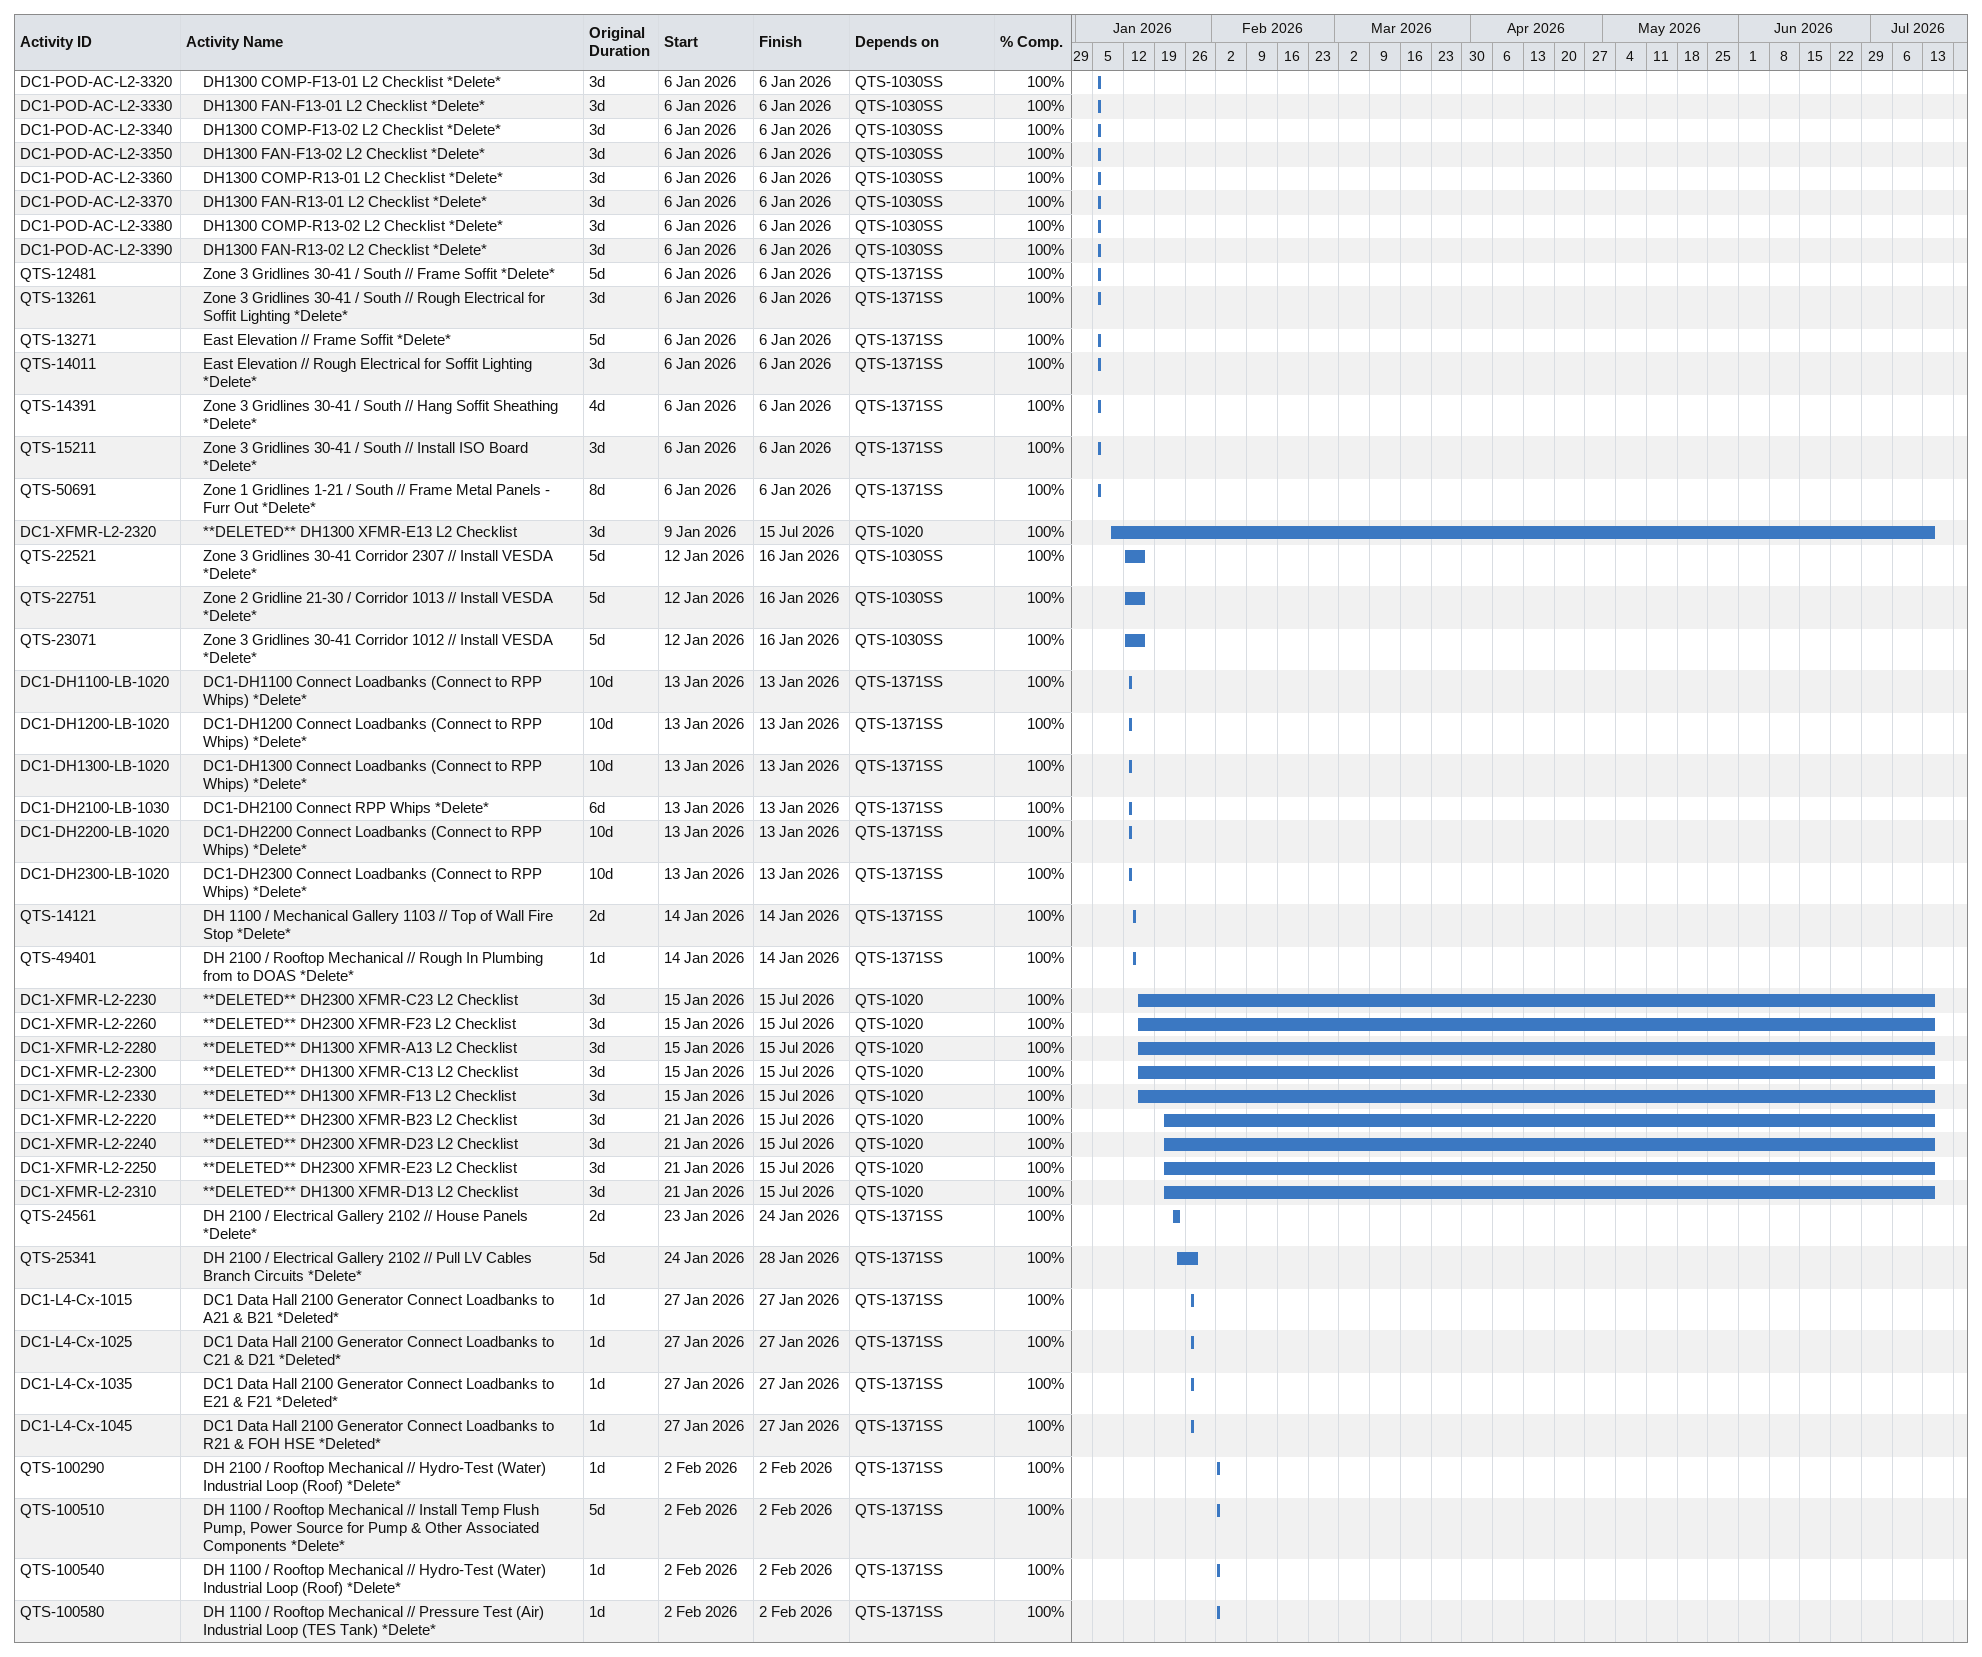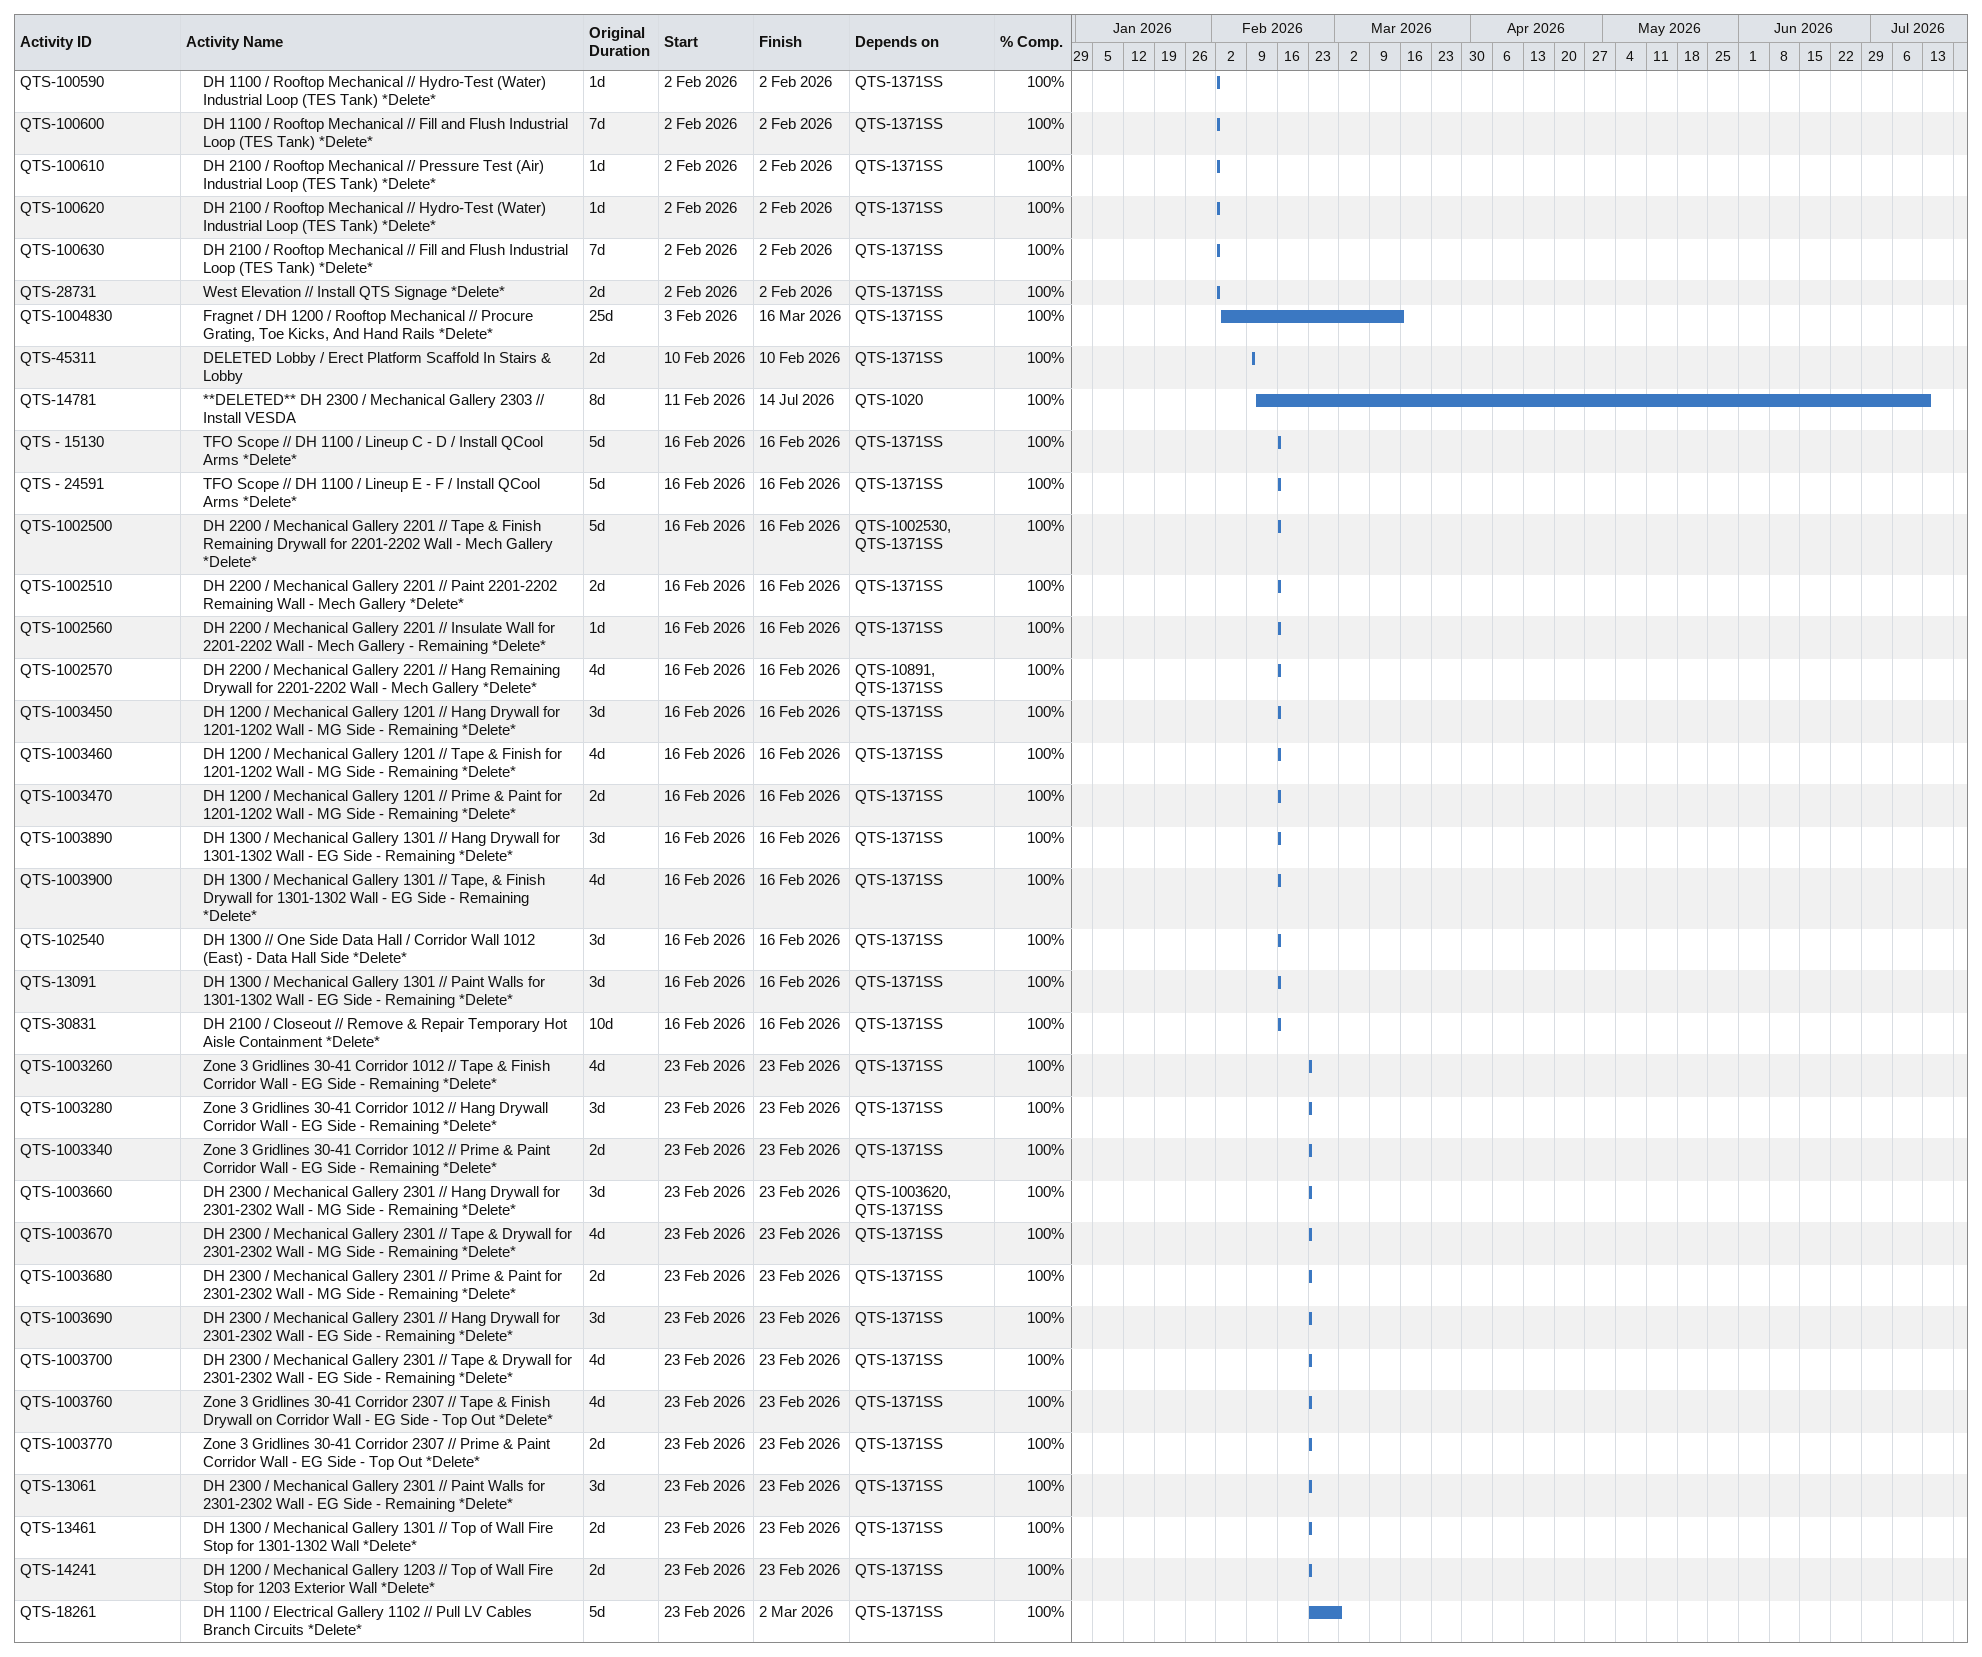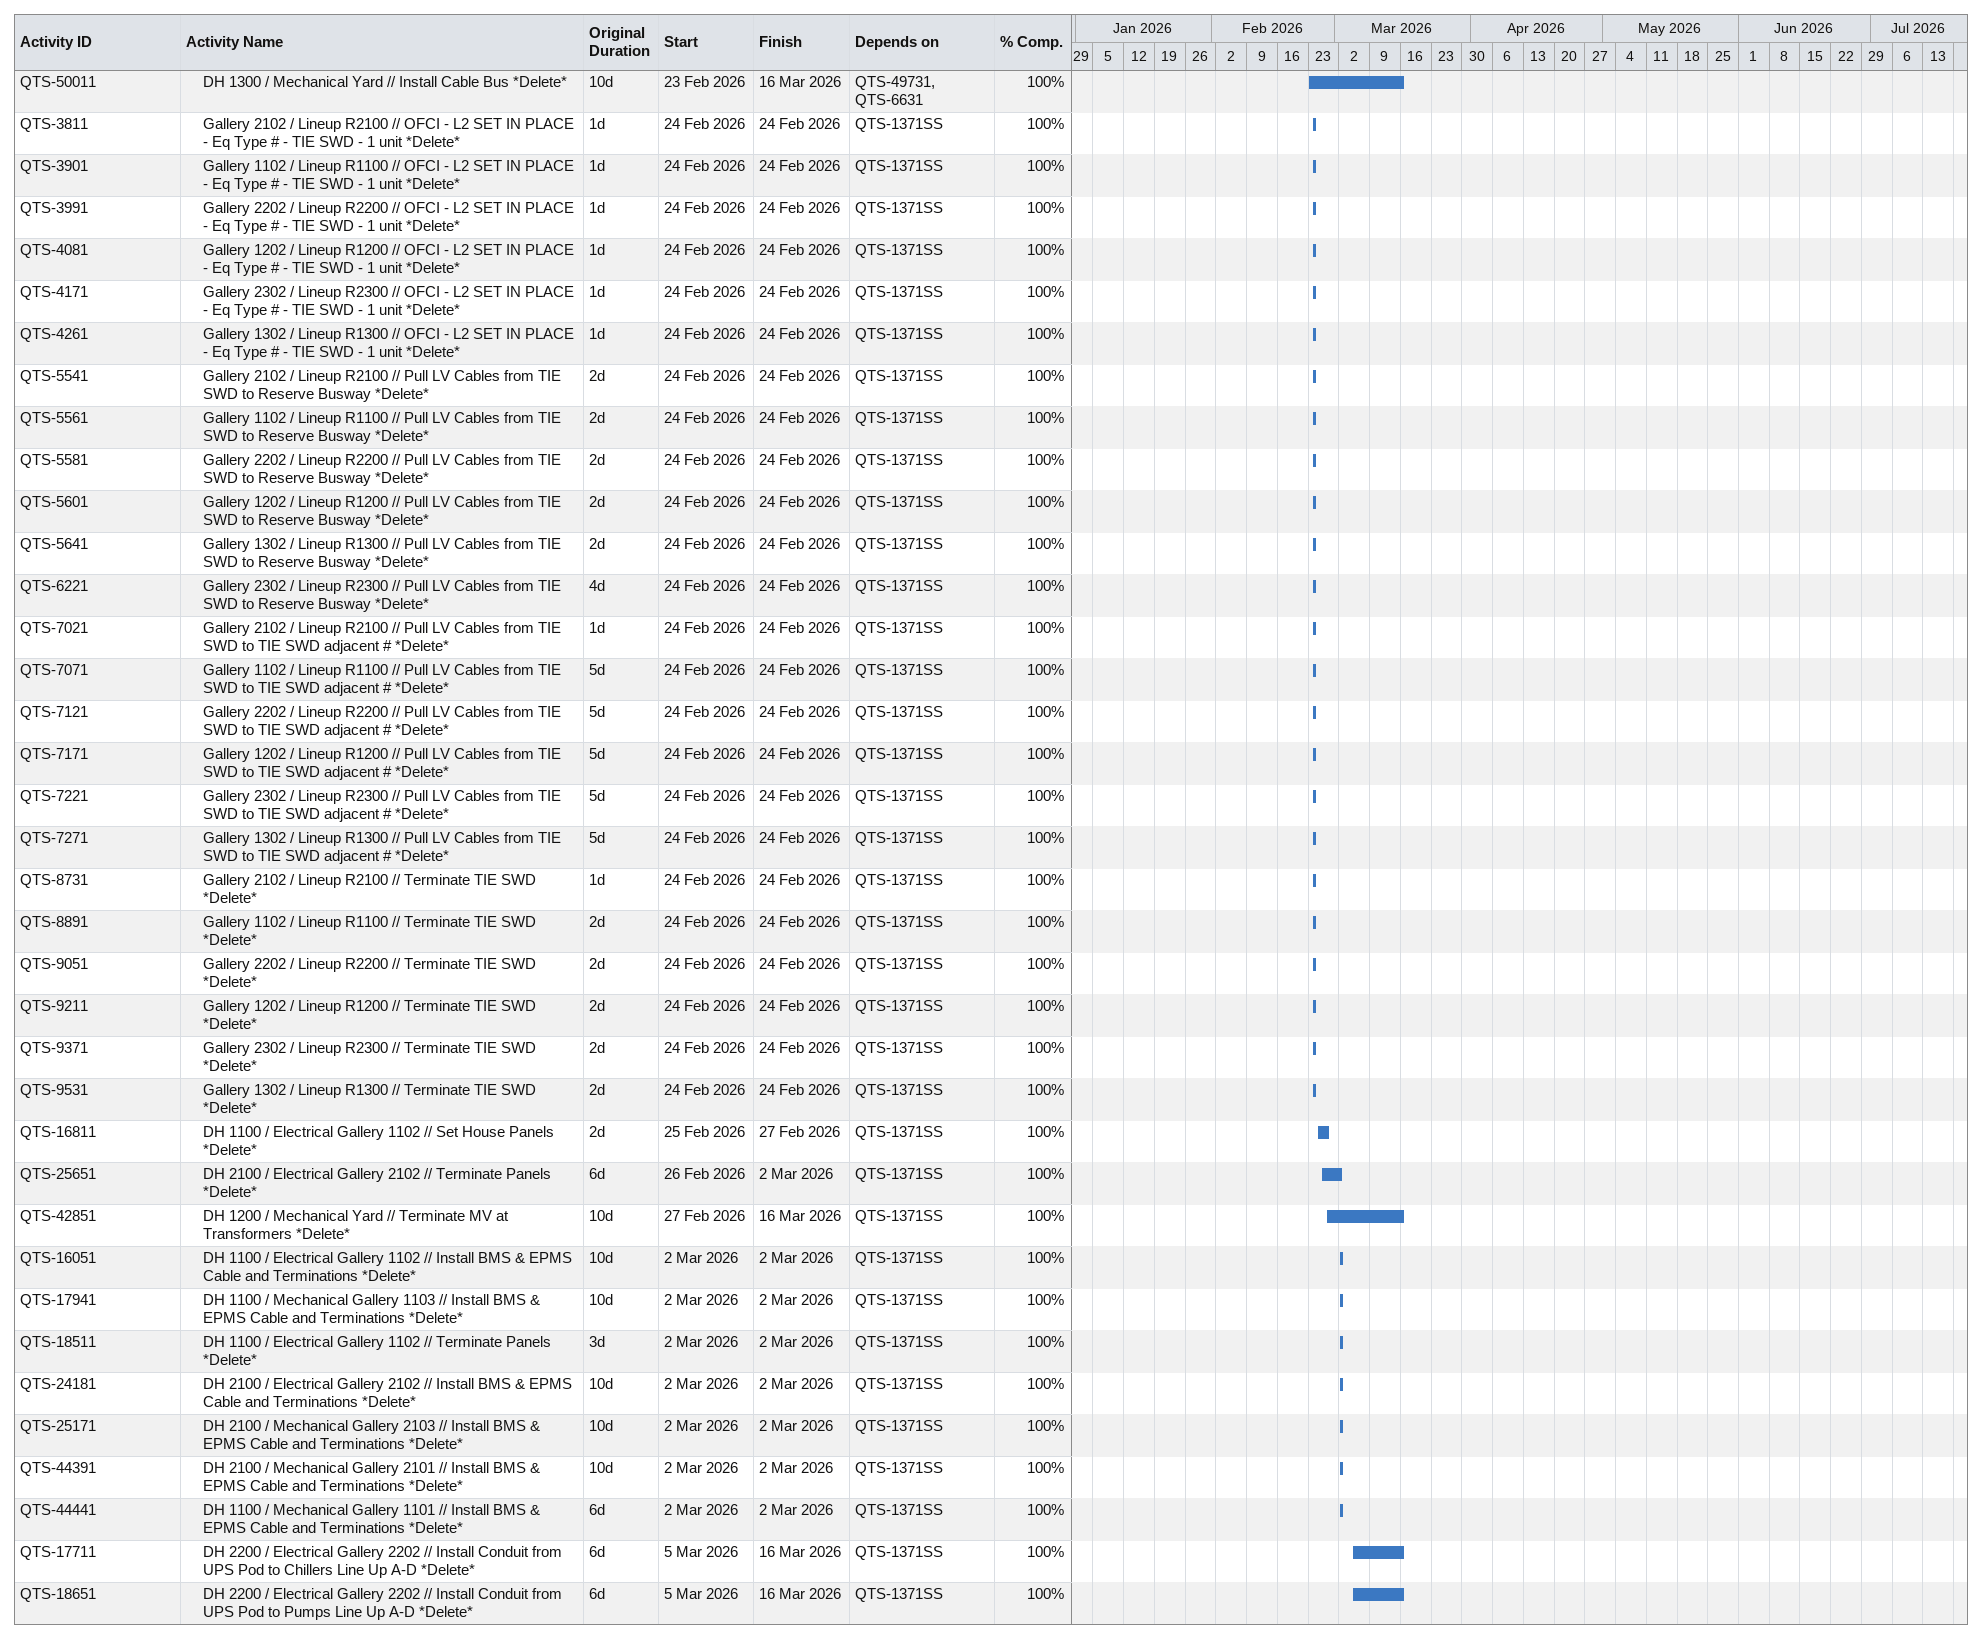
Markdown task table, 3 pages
| ID | Level | Task | Original duration | Start | Finish | Predecessors | % complete |
|---|---|---|---|---|---|---|---|
| DC1-POD-AC-L2-3320 | 2 | DH1300 COMP-F13-01 L2 Checklist *Delete* | 3d | 2026-01-06 | 2026-01-06 | QTS-1030SS | 100 |
| DC1-POD-AC-L2-3330 | 2 | DH1300 FAN-F13-01 L2 Checklist *Delete* | 3d | 2026-01-06 | 2026-01-06 | QTS-1030SS | 100 |
| DC1-POD-AC-L2-3340 | 2 | DH1300 COMP-F13-02 L2 Checklist *Delete* | 3d | 2026-01-06 | 2026-01-06 | QTS-1030SS | 100 |
| DC1-POD-AC-L2-3350 | 2 | DH1300 FAN-F13-02 L2 Checklist *Delete* | 3d | 2026-01-06 | 2026-01-06 | QTS-1030SS | 100 |
| DC1-POD-AC-L2-3360 | 2 | DH1300 COMP-R13-01 L2 Checklist *Delete* | 3d | 2026-01-06 | 2026-01-06 | QTS-1030SS | 100 |
| DC1-POD-AC-L2-3370 | 2 | DH1300 FAN-R13-01 L2 Checklist *Delete* | 3d | 2026-01-06 | 2026-01-06 | QTS-1030SS | 100 |
| DC1-POD-AC-L2-3380 | 2 | DH1300 COMP-R13-02 L2 Checklist *Delete* | 3d | 2026-01-06 | 2026-01-06 | QTS-1030SS | 100 |
| DC1-POD-AC-L2-3390 | 2 | DH1300 FAN-R13-02 L2 Checklist *Delete* | 3d | 2026-01-06 | 2026-01-06 | QTS-1030SS | 100 |
| QTS-12481 | 2 | Zone 3 Gridlines 30-41 / South // Frame Soffit *Delete* | 5d | 2026-01-06 | 2026-01-06 | QTS-1371SS | 100 |
| QTS-13261 | 2 | Zone 3 Gridlines 30-41 / South // Rough Electrical for Soffit Lighting *Delete* | 3d | 2026-01-06 | 2026-01-06 | QTS-1371SS | 100 |
| QTS-13271 | 2 | East Elevation // Frame Soffit *Delete* | 5d | 2026-01-06 | 2026-01-06 | QTS-1371SS | 100 |
| QTS-14011 | 2 | East Elevation // Rough Electrical for Soffit Lighting *Delete* | 3d | 2026-01-06 | 2026-01-06 | QTS-1371SS | 100 |
| QTS-14391 | 2 | Zone 3 Gridlines 30-41 / South // Hang Soffit Sheathing *Delete* | 4d | 2026-01-06 | 2026-01-06 | QTS-1371SS | 100 |
| QTS-15211 | 2 | Zone 3 Gridlines 30-41 / South // Install ISO Board *Delete* | 3d | 2026-01-06 | 2026-01-06 | QTS-1371SS | 100 |
| QTS-50691 | 2 | Zone 1 Gridlines 1-21 / South // Frame Metal Panels - Furr Out *Delete* | 8d | 2026-01-06 | 2026-01-06 | QTS-1371SS | 100 |
| DC1-XFMR-L2-2320 | 2 | **DELETED** DH1300 XFMR-E13 L2 Checklist | 3d | 2026-01-09 | 2026-07-15 | QTS-1020 | 100 |
| QTS-22521 | 2 | Zone 3 Gridlines 30-41 Corridor 2307 // Install VESDA *Delete* | 5d | 2026-01-12 | 2026-01-16 | QTS-1030SS | 100 |
| QTS-22751 | 2 | Zone 2 Gridline 21-30 / Corridor 1013 // Install VESDA *Delete* | 5d | 2026-01-12 | 2026-01-16 | QTS-1030SS | 100 |
| QTS-23071 | 2 | Zone 3 Gridlines 30-41 Corridor 1012 // Install VESDA *Delete* | 5d | 2026-01-12 | 2026-01-16 | QTS-1030SS | 100 |
| DC1-DH1100-LB-1020 | 2 | DC1-DH1100 Connect Loadbanks (Connect to RPP Whips) *Delete* | 10d | 2026-01-13 | 2026-01-13 | QTS-1371SS | 100 |
| DC1-DH1200-LB-1020 | 2 | DC1-DH1200 Connect Loadbanks (Connect to RPP Whips) *Delete* | 10d | 2026-01-13 | 2026-01-13 | QTS-1371SS | 100 |
| DC1-DH1300-LB-1020 | 2 | DC1-DH1300 Connect Loadbanks (Connect to RPP Whips) *Delete* | 10d | 2026-01-13 | 2026-01-13 | QTS-1371SS | 100 |
| DC1-DH2100-LB-1030 | 2 | DC1-DH2100 Connect RPP Whips *Delete* | 6d | 2026-01-13 | 2026-01-13 | QTS-1371SS | 100 |
| DC1-DH2200-LB-1020 | 2 | DC1-DH2200 Connect Loadbanks (Connect to RPP Whips) *Delete* | 10d | 2026-01-13 | 2026-01-13 | QTS-1371SS | 100 |
| DC1-DH2300-LB-1020 | 2 | DC1-DH2300 Connect Loadbanks (Connect to RPP Whips) *Delete* | 10d | 2026-01-13 | 2026-01-13 | QTS-1371SS | 100 |
| QTS-14121 | 2 | DH 1100 / Mechanical Gallery 1103 // Top of Wall Fire Stop *Delete* | 2d | 2026-01-14 | 2026-01-14 | QTS-1371SS | 100 |
| QTS-49401 | 2 | DH 2100 / Rooftop Mechanical // Rough In Plumbing from to DOAS *Delete* | 1d | 2026-01-14 | 2026-01-14 | QTS-1371SS | 100 |
| DC1-XFMR-L2-2230 | 2 | **DELETED** DH2300 XFMR-C23 L2 Checklist | 3d | 2026-01-15 | 2026-07-15 | QTS-1020 | 100 |
| DC1-XFMR-L2-2260 | 2 | **DELETED** DH2300 XFMR-F23 L2 Checklist | 3d | 2026-01-15 | 2026-07-15 | QTS-1020 | 100 |
| DC1-XFMR-L2-2280 | 2 | **DELETED** DH1300 XFMR-A13 L2 Checklist | 3d | 2026-01-15 | 2026-07-15 | QTS-1020 | 100 |
| DC1-XFMR-L2-2300 | 2 | **DELETED** DH1300 XFMR-C13 L2 Checklist | 3d | 2026-01-15 | 2026-07-15 | QTS-1020 | 100 |
| DC1-XFMR-L2-2330 | 2 | **DELETED** DH1300 XFMR-F13 L2 Checklist | 3d | 2026-01-15 | 2026-07-15 | QTS-1020 | 100 |
| DC1-XFMR-L2-2220 | 2 | **DELETED** DH2300 XFMR-B23 L2 Checklist | 3d | 2026-01-21 | 2026-07-15 | QTS-1020 | 100 |
| DC1-XFMR-L2-2240 | 2 | **DELETED** DH2300 XFMR-D23 L2 Checklist | 3d | 2026-01-21 | 2026-07-15 | QTS-1020 | 100 |
| DC1-XFMR-L2-2250 | 2 | **DELETED** DH2300 XFMR-E23 L2 Checklist | 3d | 2026-01-21 | 2026-07-15 | QTS-1020 | 100 |
| DC1-XFMR-L2-2310 | 2 | **DELETED** DH1300 XFMR-D13 L2 Checklist | 3d | 2026-01-21 | 2026-07-15 | QTS-1020 | 100 |
| QTS-24561 | 2 | DH 2100 / Electrical Gallery 2102 // House Panels *Delete* | 2d | 2026-01-23 | 2026-01-24 | QTS-1371SS | 100 |
| QTS-25341 | 2 | DH 2100 / Electrical Gallery 2102 // Pull LV Cables Branch Circuits *Delete* | 5d | 2026-01-24 | 2026-01-28 | QTS-1371SS | 100 |
| DC1-L4-Cx-1015 | 2 | DC1 Data Hall 2100 Generator Connect Loadbanks to A21 & B21 *Deleted* | 1d | 2026-01-27 | 2026-01-27 | QTS-1371SS | 100 |
| DC1-L4-Cx-1025 | 2 | DC1 Data Hall 2100 Generator Connect Loadbanks to C21 & D21 *Deleted* | 1d | 2026-01-27 | 2026-01-27 | QTS-1371SS | 100 |
| DC1-L4-Cx-1035 | 2 | DC1 Data Hall 2100 Generator Connect Loadbanks to E21 & F21 *Deleted* | 1d | 2026-01-27 | 2026-01-27 | QTS-1371SS | 100 |
| DC1-L4-Cx-1045 | 2 | DC1 Data Hall 2100 Generator Connect Loadbanks to R21 & FOH HSE *Deleted* | 1d | 2026-01-27 | 2026-01-27 | QTS-1371SS | 100 |
| QTS-100290 | 2 | DH 2100 / Rooftop Mechanical // Hydro-Test (Water) Industrial Loop (Roof) *Delete* | 1d | 2026-02-02 | 2026-02-02 | QTS-1371SS | 100 |
| QTS-100510 | 2 | DH 1100 / Rooftop Mechanical // Install Temp Flush Pump, Power Source for Pump & Other Associated Components *Delete* | 5d | 2026-02-02 | 2026-02-02 | QTS-1371SS | 100 |
| QTS-100540 | 2 | DH 1100 / Rooftop Mechanical // Hydro-Test (Water) Industrial Loop (Roof) *Delete* | 1d | 2026-02-02 | 2026-02-02 | QTS-1371SS | 100 |
| QTS-100580 | 2 | DH 1100 / Rooftop Mechanical // Pressure Test (Air) Industrial Loop (TES Tank) *Delete* | 1d | 2026-02-02 | 2026-02-02 | QTS-1371SS | 100 |
| QTS-100590 | 2 | DH 1100 / Rooftop Mechanical // Hydro-Test (Water) Industrial Loop (TES Tank) *Delete* | 1d | 2026-02-02 | 2026-02-02 | QTS-1371SS | 100 |
| QTS-100600 | 2 | DH 1100 / Rooftop Mechanical // Fill and Flush Industrial Loop (TES Tank) *Delete* | 7d | 2026-02-02 | 2026-02-02 | QTS-1371SS | 100 |
| QTS-100610 | 2 | DH 2100 / Rooftop Mechanical // Pressure Test (Air) Industrial Loop (TES Tank) *Delete* | 1d | 2026-02-02 | 2026-02-02 | QTS-1371SS | 100 |
| QTS-100620 | 2 | DH 2100 / Rooftop Mechanical // Hydro-Test (Water) Industrial Loop (TES Tank) *Delete* | 1d | 2026-02-02 | 2026-02-02 | QTS-1371SS | 100 |
| QTS-100630 | 2 | DH 2100 / Rooftop Mechanical // Fill and Flush Industrial Loop (TES Tank) *Delete* | 7d | 2026-02-02 | 2026-02-02 | QTS-1371SS | 100 |
| QTS-28731 | 2 | West Elevation // Install QTS Signage *Delete* | 2d | 2026-02-02 | 2026-02-02 | QTS-1371SS | 100 |
| QTS-1004830 | 2 | Fragnet / DH 1200 / Rooftop Mechanical // Procure Grating, Toe Kicks, And Hand Rails *Delete* | 25d | 2026-02-03 | 2026-03-16 | QTS-1371SS | 100 |
| QTS-45311 | 2 | DELETED Lobby / Erect Platform Scaffold In Stairs & Lobby | 2d | 2026-02-10 | 2026-02-10 | QTS-1371SS | 100 |
| QTS-14781 | 2 | **DELETED** DH 2300 / Mechanical Gallery 2303 // Install VESDA | 8d | 2026-02-11 | 2026-07-14 | QTS-1020 | 100 |
| QTS - 15130 | 2 | TFO Scope // DH 1100 / Lineup C - D / Install QCool Arms *Delete* | 5d | 2026-02-16 | 2026-02-16 | QTS-1371SS | 100 |
| QTS - 24591 | 2 | TFO Scope // DH 1100 / Lineup E - F / Install QCool Arms *Delete* | 5d | 2026-02-16 | 2026-02-16 | QTS-1371SS | 100 |
| QTS-1002500 | 2 | DH 2200 / Mechanical Gallery 2201 // Tape & Finish Remaining Drywall for 2201-2202 Wall - Mech Gallery *Delete* | 5d | 2026-02-16 | 2026-02-16 | QTS-1002530, QTS-1371SS | 100 |
| QTS-1002510 | 2 | DH 2200 / Mechanical Gallery 2201 // Paint 2201-2202 Remaining Wall - Mech Gallery *Delete* | 2d | 2026-02-16 | 2026-02-16 | QTS-1371SS | 100 |
| QTS-1002560 | 2 | DH 2200 / Mechanical Gallery 2201 // Insulate Wall for 2201-2202 Wall - Mech Gallery - Remaining *Delete* | 1d | 2026-02-16 | 2026-02-16 | QTS-1371SS | 100 |
| QTS-1002570 | 2 | DH 2200 / Mechanical Gallery 2201 // Hang Remaining Drywall for 2201-2202 Wall - Mech Gallery *Delete* | 4d | 2026-02-16 | 2026-02-16 | QTS-10891, QTS-1371SS | 100 |
| QTS-1003450 | 2 | DH 1200 / Mechanical Gallery 1201 // Hang Drywall for 1201-1202 Wall - MG Side - Remaining *Delete* | 3d | 2026-02-16 | 2026-02-16 | QTS-1371SS | 100 |
| QTS-1003460 | 2 | DH 1200 / Mechanical Gallery 1201 // Tape & Finish for 1201-1202 Wall - MG Side - Remaining *Delete* | 4d | 2026-02-16 | 2026-02-16 | QTS-1371SS | 100 |
| QTS-1003470 | 2 | DH 1200 / Mechanical Gallery 1201 // Prime & Paint for 1201-1202 Wall - MG Side - Remaining *Delete* | 2d | 2026-02-16 | 2026-02-16 | QTS-1371SS | 100 |
| QTS-1003890 | 2 | DH 1300 / Mechanical Gallery 1301 // Hang Drywall for 1301-1302 Wall - EG Side - Remaining *Delete* | 3d | 2026-02-16 | 2026-02-16 | QTS-1371SS | 100 |
| QTS-1003900 | 2 | DH 1300 / Mechanical Gallery 1301 // Tape, & Finish Drywall for 1301-1302 Wall - EG Side - Remaining *Delete* | 4d | 2026-02-16 | 2026-02-16 | QTS-1371SS | 100 |
| QTS-102540 | 2 | DH 1300 // One Side Data Hall / Corridor Wall 1012 (East) - Data Hall Side *Delete* | 3d | 2026-02-16 | 2026-02-16 | QTS-1371SS | 100 |
| QTS-13091 | 2 | DH 1300 / Mechanical Gallery 1301 // Paint Walls for 1301-1302 Wall - EG Side - Remaining *Delete* | 3d | 2026-02-16 | 2026-02-16 | QTS-1371SS | 100 |
| QTS-30831 | 2 | DH 2100 / Closeout // Remove & Repair Temporary Hot Aisle Containment *Delete* | 10d | 2026-02-16 | 2026-02-16 | QTS-1371SS | 100 |
| QTS-1003260 | 2 | Zone 3 Gridlines 30-41 Corridor 1012 // Tape & Finish Corridor Wall - EG Side - Remaining *Delete* | 4d | 2026-02-23 | 2026-02-23 | QTS-1371SS | 100 |
| QTS-1003280 | 2 | Zone 3 Gridlines 30-41 Corridor 1012 // Hang Drywall Corridor Wall - EG Side - Remaining *Delete* | 3d | 2026-02-23 | 2026-02-23 | QTS-1371SS | 100 |
| QTS-1003340 | 2 | Zone 3 Gridlines 30-41 Corridor 1012 // Prime & Paint Corridor Wall - EG Side - Remaining *Delete* | 2d | 2026-02-23 | 2026-02-23 | QTS-1371SS | 100 |
| QTS-1003660 | 2 | DH 2300 / Mechanical Gallery 2301 // Hang Drywall for 2301-2302 Wall - MG Side - Remaining *Delete* | 3d | 2026-02-23 | 2026-02-23 | QTS-1003620, QTS-1371SS | 100 |
| QTS-1003670 | 2 | DH 2300 / Mechanical Gallery 2301 // Tape & Drywall for 2301-2302 Wall - MG Side - Remaining *Delete* | 4d | 2026-02-23 | 2026-02-23 | QTS-1371SS | 100 |
| QTS-1003680 | 2 | DH 2300 / Mechanical Gallery 2301 // Prime & Paint for 2301-2302 Wall - MG Side - Remaining *Delete* | 2d | 2026-02-23 | 2026-02-23 | QTS-1371SS | 100 |
| QTS-1003690 | 2 | DH 2300 / Mechanical Gallery 2301 // Hang Drywall for 2301-2302 Wall - EG Side - Remaining *Delete* | 3d | 2026-02-23 | 2026-02-23 | QTS-1371SS | 100 |
| QTS-1003700 | 2 | DH 2300 / Mechanical Gallery 2301 // Tape & Drywall for 2301-2302 Wall - EG Side - Remaining *Delete* | 4d | 2026-02-23 | 2026-02-23 | QTS-1371SS | 100 |
| QTS-1003760 | 2 | Zone 3 Gridlines 30-41 Corridor 2307 // Tape & Finish Drywall on Corridor Wall - EG Side - Top Out *Delete* | 4d | 2026-02-23 | 2026-02-23 | QTS-1371SS | 100 |
| QTS-1003770 | 2 | Zone 3 Gridlines 30-41 Corridor 2307 // Prime & Paint Corridor Wall - EG Side - Top Out *Delete* | 2d | 2026-02-23 | 2026-02-23 | QTS-1371SS | 100 |
| QTS-13061 | 2 | DH 2300 / Mechanical Gallery 2301 // Paint Walls for 2301-2302 Wall - EG Side - Remaining *Delete* | 3d | 2026-02-23 | 2026-02-23 | QTS-1371SS | 100 |
| QTS-13461 | 2 | DH 1300 / Mechanical Gallery 1301 // Top of Wall Fire Stop for 1301-1302 Wall *Delete* | 2d | 2026-02-23 | 2026-02-23 | QTS-1371SS | 100 |
| QTS-14241 | 2 | DH 1200 / Mechanical Gallery 1203 // Top of Wall Fire Stop for 1203 Exterior Wall *Delete* | 2d | 2026-02-23 | 2026-02-23 | QTS-1371SS | 100 |
| QTS-18261 | 2 | DH 1100 / Electrical Gallery 1102 // Pull LV Cables Branch Circuits *Delete* | 5d | 2026-02-23 | 2026-03-02 | QTS-1371SS | 100 |
| QTS-50011 | 2 | DH 1300 / Mechanical Yard // Install Cable Bus *Delete* | 10d | 2026-02-23 | 2026-03-16 | QTS-49731, QTS-6631 | 100 |
| QTS-3811 | 2 | Gallery 2102 / Lineup R2100 // OFCI - L2 SET IN PLACE - Eq Type # - TIE SWD - 1 unit *Delete* | 1d | 2026-02-24 | 2026-02-24 | QTS-1371SS | 100 |
| QTS-3901 | 2 | Gallery 1102 / Lineup R1100 // OFCI - L2 SET IN PLACE - Eq Type # - TIE SWD - 1 unit *Delete* | 1d | 2026-02-24 | 2026-02-24 | QTS-1371SS | 100 |
| QTS-3991 | 2 | Gallery 2202 / Lineup R2200 // OFCI - L2 SET IN PLACE - Eq Type # - TIE SWD - 1 unit *Delete* | 1d | 2026-02-24 | 2026-02-24 | QTS-1371SS | 100 |
| QTS-4081 | 2 | Gallery 1202 / Lineup R1200 // OFCI - L2 SET IN PLACE - Eq Type # - TIE SWD - 1 unit *Delete* | 1d | 2026-02-24 | 2026-02-24 | QTS-1371SS | 100 |
| QTS-4171 | 2 | Gallery 2302 / Lineup R2300 // OFCI - L2 SET IN PLACE - Eq Type # - TIE SWD - 1 unit *Delete* | 1d | 2026-02-24 | 2026-02-24 | QTS-1371SS | 100 |
| QTS-4261 | 2 | Gallery 1302 / Lineup R1300 // OFCI - L2 SET IN PLACE - Eq Type # - TIE SWD - 1 unit *Delete* | 1d | 2026-02-24 | 2026-02-24 | QTS-1371SS | 100 |
| QTS-5541 | 2 | Gallery 2102 / Lineup R2100 // Pull LV Cables from TIE SWD to Reserve Busway *Delete* | 2d | 2026-02-24 | 2026-02-24 | QTS-1371SS | 100 |
| QTS-5561 | 2 | Gallery 1102 / Lineup R1100 // Pull LV Cables from TIE SWD to Reserve Busway *Delete* | 2d | 2026-02-24 | 2026-02-24 | QTS-1371SS | 100 |
| QTS-5581 | 2 | Gallery 2202 / Lineup R2200 // Pull LV Cables from TIE SWD to Reserve Busway *Delete* | 2d | 2026-02-24 | 2026-02-24 | QTS-1371SS | 100 |
| QTS-5601 | 2 | Gallery 1202 / Lineup R1200 // Pull LV Cables from TIE SWD to Reserve Busway *Delete* | 2d | 2026-02-24 | 2026-02-24 | QTS-1371SS | 100 |
| QTS-5641 | 2 | Gallery 1302 / Lineup R1300 // Pull LV Cables from TIE SWD to Reserve Busway *Delete* | 2d | 2026-02-24 | 2026-02-24 | QTS-1371SS | 100 |
| QTS-6221 | 2 | Gallery 2302 / Lineup R2300 // Pull LV Cables from TIE SWD to Reserve Busway *Delete* | 4d | 2026-02-24 | 2026-02-24 | QTS-1371SS | 100 |
| QTS-7021 | 2 | Gallery 2102 / Lineup R2100 // Pull LV Cables from TIE SWD to TIE SWD adjacent # *Delete* | 1d | 2026-02-24 | 2026-02-24 | QTS-1371SS | 100 |
| QTS-7071 | 2 | Gallery 1102 / Lineup R1100 // Pull LV Cables from TIE SWD to TIE SWD adjacent # *Delete* | 5d | 2026-02-24 | 2026-02-24 | QTS-1371SS | 100 |
| QTS-7121 | 2 | Gallery 2202 / Lineup R2200 // Pull LV Cables from TIE SWD to TIE SWD adjacent # *Delete* | 5d | 2026-02-24 | 2026-02-24 | QTS-1371SS | 100 |
| QTS-7171 | 2 | Gallery 1202 / Lineup R1200 // Pull LV Cables from TIE SWD to TIE SWD adjacent # *Delete* | 5d | 2026-02-24 | 2026-02-24 | QTS-1371SS | 100 |
| QTS-7221 | 2 | Gallery 2302 / Lineup R2300 // Pull LV Cables from TIE SWD to TIE SWD adjacent # *Delete* | 5d | 2026-02-24 | 2026-02-24 | QTS-1371SS | 100 |
| QTS-7271 | 2 | Gallery 1302 / Lineup R1300 // Pull LV Cables from TIE SWD to TIE SWD adjacent # *Delete* | 5d | 2026-02-24 | 2026-02-24 | QTS-1371SS | 100 |
| QTS-8731 | 2 | Gallery 2102 / Lineup R2100 // Terminate TIE SWD *Delete* | 1d | 2026-02-24 | 2026-02-24 | QTS-1371SS | 100 |
| QTS-8891 | 2 | Gallery 1102 / Lineup R1100 // Terminate TIE SWD *Delete* | 2d | 2026-02-24 | 2026-02-24 | QTS-1371SS | 100 |
| QTS-9051 | 2 | Gallery 2202 / Lineup R2200 // Terminate TIE SWD *Delete* | 2d | 2026-02-24 | 2026-02-24 | QTS-1371SS | 100 |
| QTS-9211 | 2 | Gallery 1202 / Lineup R1200 // Terminate TIE SWD *Delete* | 2d | 2026-02-24 | 2026-02-24 | QTS-1371SS | 100 |
| QTS-9371 | 2 | Gallery 2302 / Lineup R2300 // Terminate TIE SWD *Delete* | 2d | 2026-02-24 | 2026-02-24 | QTS-1371SS | 100 |
| QTS-9531 | 2 | Gallery 1302 / Lineup R1300 // Terminate TIE SWD *Delete* | 2d | 2026-02-24 | 2026-02-24 | QTS-1371SS | 100 |
| QTS-16811 | 2 | DH 1100 / Electrical Gallery 1102 // Set House Panels *Delete* | 2d | 2026-02-25 | 2026-02-27 | QTS-1371SS | 100 |
| QTS-25651 | 2 | DH 2100 / Electrical Gallery 2102 // Terminate Panels *Delete* | 6d | 2026-02-26 | 2026-03-02 | QTS-1371SS | 100 |
| QTS-42851 | 2 | DH 1200 / Mechanical Yard // Terminate MV at Transformers *Delete* | 10d | 2026-02-27 | 2026-03-16 | QTS-1371SS | 100 |
| QTS-16051 | 2 | DH 1100 / Electrical Gallery 1102 // Install BMS & EPMS Cable and Terminations *Delete* | 10d | 2026-03-02 | 2026-03-02 | QTS-1371SS | 100 |
| QTS-17941 | 2 | DH 1100 / Mechanical Gallery 1103 // Install BMS & EPMS Cable and Terminations *Delete* | 10d | 2026-03-02 | 2026-03-02 | QTS-1371SS | 100 |
| QTS-18511 | 2 | DH 1100 / Electrical Gallery 1102 // Terminate Panels *Delete* | 3d | 2026-03-02 | 2026-03-02 | QTS-1371SS | 100 |
| QTS-24181 | 2 | DH 2100 / Electrical Gallery 2102 // Install BMS & EPMS Cable and Terminations *Delete* | 10d | 2026-03-02 | 2026-03-02 | QTS-1371SS | 100 |
| QTS-25171 | 2 | DH 2100 / Mechanical Gallery 2103 // Install BMS & EPMS Cable and Terminations *Delete* | 10d | 2026-03-02 | 2026-03-02 | QTS-1371SS | 100 |
| QTS-44391 | 2 | DH 2100 / Mechanical Gallery 2101 // Install BMS & EPMS Cable and Terminations *Delete* | 10d | 2026-03-02 | 2026-03-02 | QTS-1371SS | 100 |
| QTS-44441 | 2 | DH 1100 / Mechanical Gallery 1101 // Install BMS & EPMS Cable and Terminations *Delete* | 6d | 2026-03-02 | 2026-03-02 | QTS-1371SS | 100 |
| QTS-17711 | 2 | DH 2200 / Electrical Gallery 2202 // Install Conduit from UPS Pod to Chillers Line Up A-D *Delete* | 6d | 2026-03-05 | 2026-03-16 | QTS-1371SS | 100 |
| QTS-18651 | 2 | DH 2200 / Electrical Gallery 2202 // Install Conduit from UPS Pod to Pumps Line Up A-D *Delete* | 6d | 2026-03-05 | 2026-03-16 | QTS-1371SS | 100 |
